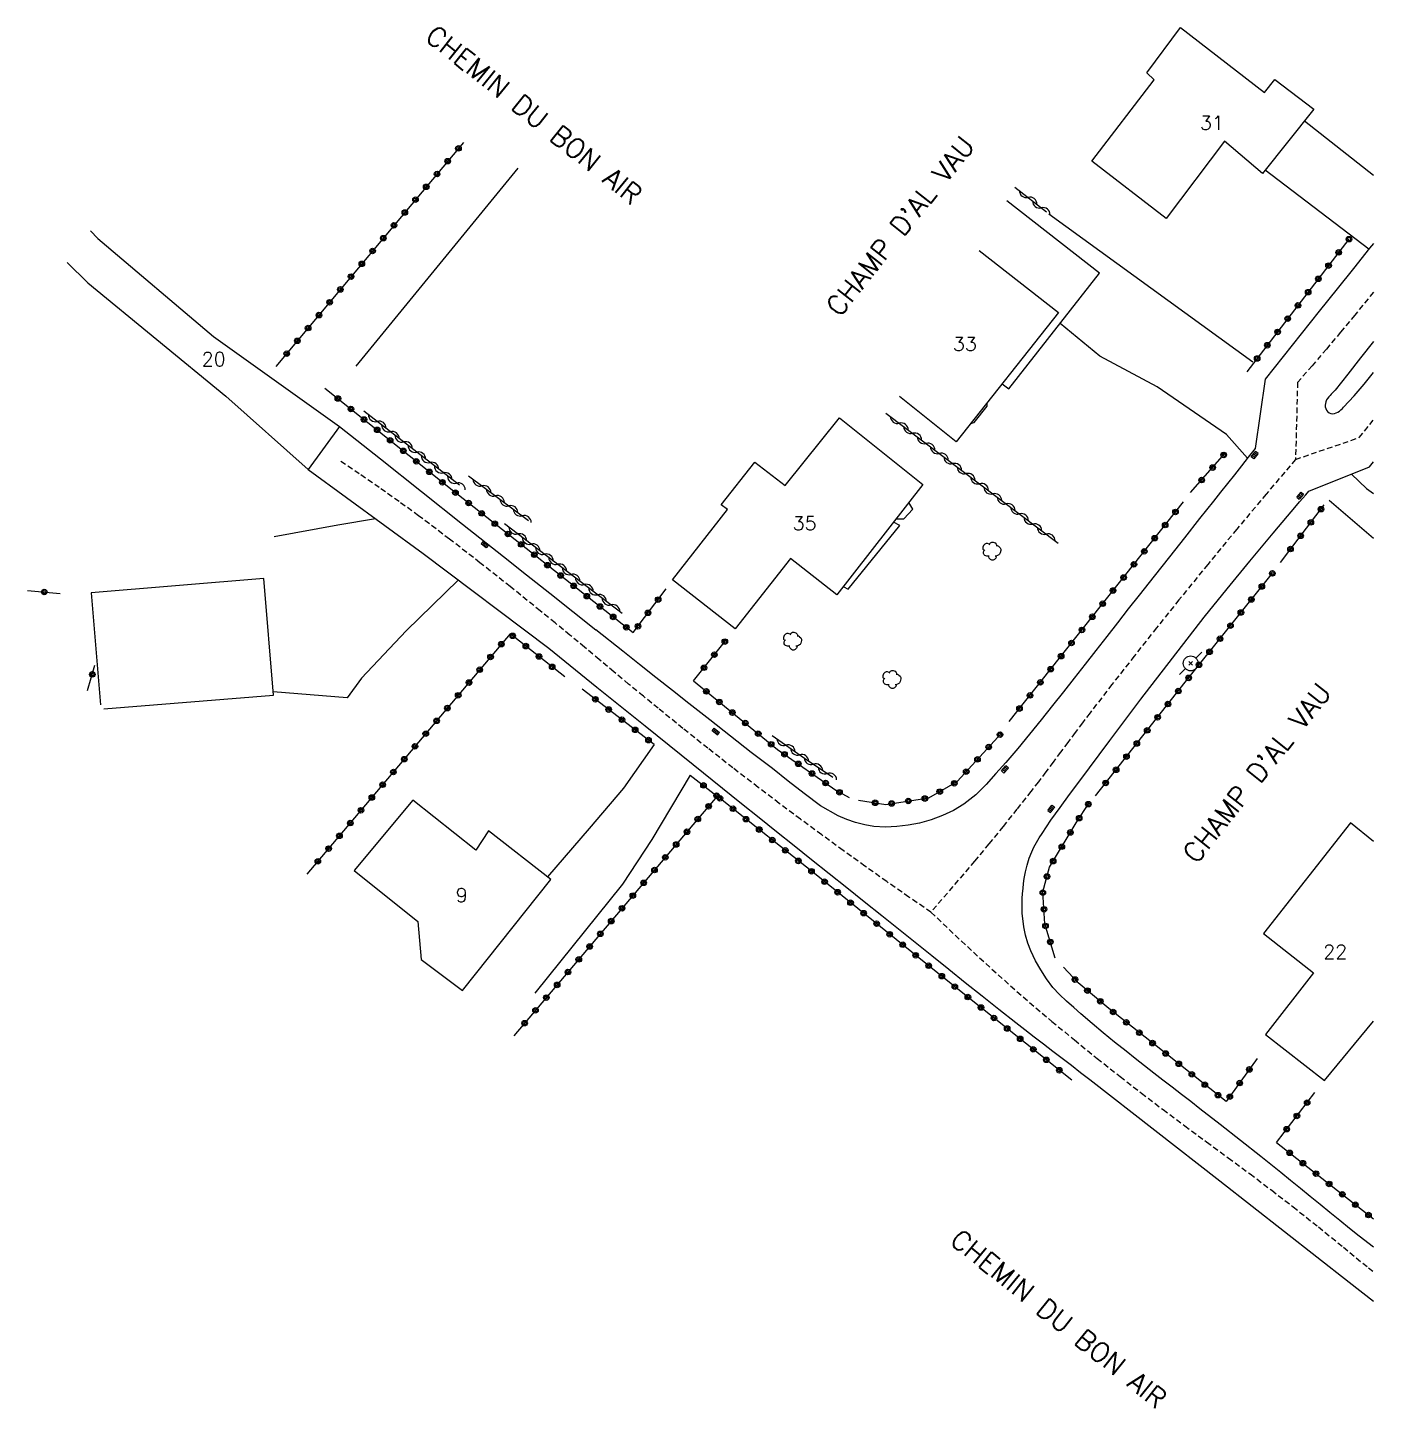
# Model space of a CAD drawing. Header units: millimetres. Extents: x 157000 to 158000, y 155000 to 156000.
# Drawn here: x 157879.3 to 158000, y 155680.4 to 155804.2 of the extents above; entities that cross this region are included whole.
import ezdxf
from ezdxf.enums import TextEntityAlignment as Align

# ---------------------------------------------------------------- set-up
doc = ezdxf.new("R2010")
doc.units = ezdxf.units.MM
doc.linetypes.add('DASHED', pattern=[0.75, 0.5, -0.25])
doc.layers.get('0').update_dxf_attribs({"linetype": 'CONTINUOUS'})
for name, color, linetype in [('W0001', 6, 'DASHED'), ('W0008', 7, 'CONTINUOUS'), ('W0015', 2, 'CONTINUOUS'), ('W0017', 7, 'CONTINUOUS'), ('W0101', 7, 'CONTINUOUS'), ('W0104', 1, 'CONTINUOUS'), ('W0300', 7, 'CONTINUOUS'), ('W0310', 3, 'CONTINUOUS'), ('W0323', 7, 'CONTINUOUS'), ('W0401', 7, 'CONTINUOUS'), ('W0473', 7, 'CONTINUOUS'), ('W0989', 7, 'CONTINUOUS'), ('W0991', 7, 'CONTINUOUS')]:
    doc.layers.add(name, color=color, linetype=linetype)
doc.styles.get("Standard").update_dxf_attribs({"font": 'romans.shx', "width": 0.85})

# ---------------------------------------------------------------- blocks, each defined once
blk = doc.blocks.new('T300')
for p, q in [((-0.8, 0.51), (-0.86, 0.34)), ((-0.86, 0.34), (-0.86, 0.17)), ((-0.86, 0.17), (-0.74, 0.06)), ((-0.69, 0.63), (-0.8, 0.51)), ((-0.8, -0.06), (-0.74, 0.06)), ((-0.74, 0.06), (-0.69, 0.11)), ((-0.57, 0.69), (-0.69, 0.63)), ((-0.46, 0.69), (-0.57, 0.69)), ((-0.29, 0.63), (-0.46, 0.69)), ((-0.29, 0.63), (-0.17, 0.74)), ((-0.23, 0.57), (-0.29, 0.63)), ((-0.17, 0.74), (-0.06, 0.8)), ((-0.06, 0.8), (0.06, 0.8)), ((0.06, 0.8), (0.23, 0.74)), ((0.23, 0.74), (0.34, 0.63)), ((0.34, 0.63), (0.4, 0.51)), ((0.46, 0.46), (0.34, 0.46)), ((0.4, 0.51), (0.4, 0.46)), ((0.57, 0.4), (0.46, 0.46)), ((0.57, 0.4), (0.69, 0.29)), ((0.69, 0.29), (0.74, 0.17)), ((0.74, 0.06), (0.69, -0.17)), ((0.74, 0.17), (0.74, 0.06)), ((-0.8, -0.17), (-0.8, -0.06)), ((-0.8, -0.23), (-0.8, -0.17)), ((-0.74, -0.34), (-0.8, -0.23)), ((-0.69, -0.4), (-0.74, -0.34)), ((-0.51, -0.46), (-0.69, -0.4)), ((-0.4, -0.46), (-0.51, -0.46)), ((-0.4, -0.46), (-0.34, -0.46)), ((-0.34, -0.46), (-0.34, -0.4)), ((-0.34, -0.51), (-0.34, -0.46)), ((-0.29, -0.63), (-0.34, -0.51)), ((-0.17, -0.74), (-0.29, -0.63)), ((-0.06, -0.8), (-0.17, -0.74)), ((0.06, -0.8), (-0.06, -0.8)), ((0.17, -0.74), (0.06, -0.8)), ((0.23, -0.69), (0.17, -0.74)), ((0.29, -0.46), (0.23, -0.46)), ((0.29, -0.63), (0.23, -0.69)), ((0.46, -0.4), (0.29, -0.46)), ((0.34, -0.51), (0.29, -0.63)), ((0.34, -0.51), (0.34, -0.46)), ((0.57, -0.34), (0.46, -0.4)), ((0.63, -0.29), (0.57, -0.34)), ((0.69, -0.17), (0.63, -0.29))]:
    blk.add_line(p, q)
blk = doc.blocks.new('T401')
for p, q in [((-0.3, 0.3), (0, 0.3)), ((-0.3, -0.25), (-0.3, 0.3)), ((-0.3, 0.15), (0, 0.15)), ((-0.3, 0), (0, 0)), ((0, 0.3), (0, -0.25)), ((-0.3, -0.15), (0, -0.15)), ((-0.3, -0.25), (-0.3, -0.3)), ((-0.3, -0.3), (0, -0.3)), ((0, -0.3), (0, -0.25))]:
    blk.add_line(p, q)
blk = doc.blocks.new('T473')
for p, q in [((-0.166667, 0.166667), (0.166667, -0.166667)), ((-0.166667, -0.166667), (0.166667, 0.166667)), ((0.500001, 0.500001), (1.000002, 1.000002)), ((-1.000002, -1.000002), (-0.500001, -0.500001))]:
    blk.add_line(p, q)
blk.add_ellipse((0, 0), major_axis=(0.471405, 0.471405), ratio=1, start_param=5.4977871438, end_param=11.780972451)
blk = doc.blocks.new('t310o')
at = {"color": 0, "linetype": 'Continuous'}
for centre, start, end in [((-0.5, 0.38), 216.8699, 323.1304), ((0.5, -0.37), 36.8699, 143.1303)]:
    blk.add_arc(centre, 0.625, start, end, dxfattribs=at)
blk = doc.blocks.new('t323o')
at = {"color": 0, "linetype": 'Continuous'}
for radius in [0.25, 0.15]:
    blk.add_circle((0, 0), radius, dxfattribs=at)

msp = doc.modelspace()

# ---------------------------------------------------------------- linework, layer by layer
at = {"layer": 'W0001'}
for points in [[(158000, 155780.52), (157998.33, 155778.47), (157997.06, 155776.94), (157995.79, 155775.43), (157994.5, 155773.93), (157993.2, 155772.44), (157993.02, 155765.53)], [(157993.02, 155765.53), (157998.74, 155767.49), (158000, 155769.07)], [(157960.33, 155724.93), (157958.35, 155726.29), (157956.37, 155727.67), (157954.41, 155729.06), (157952.45, 155730.47), (157950.53, 155731.86), (157948.62, 155733.27), (157946.72, 155734.69), (157944.83, 155736.12), (157942.57, 155737.87), (157940.32, 155739.63), (157938.09, 155741.41), (157935.87, 155743.21), (157934.54, 155744.29), (157933.22, 155745.38), (157931.9, 155746.48), (157930.59, 155747.58), (157929.27, 155748.69), (157927.95, 155749.78), (157926.63, 155750.87), (157925.3, 155751.95), (157922.6, 155754.12), (157919.89, 155756.27), (157917.15, 155758.39), (157914.39, 155760.47), (157912.63, 155761.75), (157910.86, 155763), (157909.07, 155764.23), (157907.26, 155765.44)], [(157993.02, 155765.53), (157990.38, 155762.41), (157987.75, 155759.27), (157985.15, 155756.11), (157982.57, 155752.94), (157980.55, 155750.42), (157978.55, 155747.89), (157976.56, 155745.35), (157974.59, 155742.8), (157973.92, 155741.92), (157973.25, 155741.04), (157972.6, 155740.16), (157971.94, 155739.28), (157971.28, 155738.39), (157970.62, 155737.51), (157969.96, 155736.63), (157969.29, 155735.76), (157968.04, 155734.18), (157966.79, 155732.61), (157965.52, 155731.05), (157964.24, 155729.5), (157960.33, 155724.93)], [(157960.33, 155724.93), (157962.5, 155722.86), (157964.69, 155720.83), (157966.91, 155718.82), (157969.16, 155716.84), (157971.16, 155715.14), (157973.19, 155713.47), (157975.23, 155711.82), (157977.29, 155710.19), (157979.21, 155708.7), (157981.14, 155707.23), (157983.09, 155705.78), (157985.04, 155704.34), (157986.99, 155702.9), (157988.94, 155701.46), (157990.88, 155699.99), (157992.8, 155698.51), (157995.07, 155696.71), (157997.31, 155694.89), (157999.55, 155693.05), (158000, 155692.68)]]:
    msp.add_lwpolyline(points, dxfattribs=at)
at = {"layer": 'W0008'}
for points in [[(158000, 155784.89), (157999.66, 155784.47), (157998.21, 155782.65), (157996.75, 155780.84), (157995.14, 155778.82), (157993.52, 155776.79), (157991.91, 155774.77), (157990.29, 155772.74)], [(157990.29, 155772.74), (157989.41, 155766.52)], [(157907.28, 155768.49), (157904.47, 155764.62), (157914.81, 155757.1), (157926.07, 155748.6)], [(157907.28, 155768.49), (157910.96, 155765.57), (157914.64, 155762.65), (157918.32, 155759.73), (157922, 155756.81), (157924.07, 155755.17), (157926.14, 155753.53), (157928.21, 155751.9), (157930.29, 155750.26)], [(157989.41, 155766.52), (157988.78, 155765.74), (157988.16, 155764.95), (157987.54, 155764.16), (157986.91, 155763.38), (157986.29, 155762.59), (157985.67, 155761.8), (157985.05, 155761.01), (157984.42, 155760.23), (157983.06, 155758.51), (157981.71, 155756.79), (157980.35, 155755.07), (157978.99, 155753.35), (157978.02, 155752.12), (157977.05, 155750.88), (157976.09, 155749.64), (157975.12, 155748.4), (157974.15, 155747.16), (157973.18, 155745.92), (157972.21, 155744.69), (157971.22, 155743.46), (157970.2, 155742.17), (157969.17, 155740.88), (157968.12, 155739.61), (157967.03, 155738.36), (157966.16, 155737.38), (157965.29, 155736.38), (157964.34, 155735.44), (157963.29, 155734.61), (157962.35, 155734.05), (157961.36, 155733.59), (157960.34, 155733.22), (157959.29, 155732.92), (157958.28, 155732.72), (157957.27, 155732.6), (157956.24, 155732.56), (157955.22, 155732.62), (157954.39, 155732.75), (157953.57, 155732.96), (157952.78, 155733.24), (157952.01, 155733.57), (157950.43, 155734.48), (157948.95, 155735.56), (157947.53, 155736.69), (157946.11, 155737.8), (157944.22, 155739.24), (157942.35, 155740.7), (157940.49, 155742.17), (157938.63, 155743.63), (157937.14, 155744.8), (157935.66, 155745.97), (157934.18, 155747.15), (157932.7, 155748.33)], [(157999.64, 155764.85), (158000, 155765.3)], [(157994.22, 155762.67), (157999.64, 155764.85)], [(158000, 155694.88), (157998.74, 155695.88), (157997.86, 155696.58), (157996.98, 155697.29), (157996.1, 155698.01), (157995.22, 155698.72), (157994.34, 155699.44), (157993.47, 155700.15), (157992.58, 155700.87), (157991.7, 155701.58), (157989.9, 155703.01), (157988.08, 155704.45), (157986.27, 155705.88), (157984.45, 155707.3), (157983.63, 155707.95), (157982.79, 155708.59), (157981.96, 155709.23), (157981.13, 155709.87), (157980.3, 155710.51), (157979.47, 155711.16), (157978.64, 155711.8), (157977.82, 155712.46), (157976.8, 155713.28), (157975.78, 155714.11), (157974.77, 155714.95), (157973.78, 155715.81), (157973.13, 155716.38), (157972.48, 155716.95), (157971.84, 155717.54), (157971.26, 155718.19), (157970.69, 155718.95), (157970.17, 155719.75), (157969.7, 155720.58), (157969.29, 155721.45), (157969.03, 155722.15), (157968.82, 155722.88), (157968.66, 155723.61), (157968.56, 155724.36), (157968.52, 155724.81), (157968.5, 155725.26), (157968.5, 155725.71), (157968.51, 155726.16), (157968.54, 155726.61), (157968.59, 155727.05), (157968.64, 155727.5), (157968.7, 155727.94), (157968.82, 155728.56), (157968.96, 155729.16), (157969.14, 155729.76), (157969.36, 155730.34), (157969.56, 155730.77), (157969.79, 155731.19), (157970.04, 155731.59), (157970.29, 155732), (157971.08, 155733.17), (157971.9, 155734.33), (157972.74, 155735.47), (157973.59, 155736.6), (157976.36, 155740.33), (157979.15, 155744.04), (157981.98, 155747.72), (157984.84, 155751.37), (157986.88, 155753.91), (157988.93, 155756.42), (157991.01, 155758.91), (157993.11, 155761.4), (157993.38, 155761.72), (157993.66, 155762.04), (157993.94, 155762.36), (157994.22, 155762.67)], [(157932.7, 155748.33), (157930.29, 155750.26)], [(157926.07, 155748.6), (157930.38, 155745.11), (157934.7, 155741.63), (157939.02, 155738.16), (157943.34, 155734.69), (157944.92, 155733.43), (157946.49, 155732.17), (157948.06, 155730.92), (157949.63, 155729.66), (157951.21, 155728.41), (157952.78, 155727.15), (157954.35, 155725.9), (157955.93, 155724.64), (157957.43, 155723.44), (157958.92, 155722.24), (157960.42, 155721.04), (157961.92, 155719.83), (157963.41, 155718.63), (157964.92, 155717.44), (157966.42, 155716.24), (157967.93, 155715.05), (157968.75, 155714.41), (157969.59, 155713.76), (157970.42, 155713.12), (157971.25, 155712.48), (157972.09, 155711.84), (157972.92, 155711.2), (157973.75, 155710.56), (157974.58, 155709.92), (157980.41, 155705.39), (157986.22, 155700.84), (157992.02, 155696.29), (157997.83, 155691.75), (158000, 155690.05)]]:
    msp.add_lwpolyline(points, dxfattribs=at)
at = {"layer": 'W0015'}
msp.add_lwpolyline([(158000, 155776.1), (157998.85, 155774.64), (157997.71, 155773.18), (157996.56, 155771.73), (157996.45, 155771.61), (157996.34, 155771.49), (157996.22, 155771.37), (157996.11, 155771.26), (157996, 155771.13), (157995.9, 155771), (157995.81, 155770.86), (157995.74, 155770.7), (157995.7, 155770.55), (157995.68, 155770.4), (157995.69, 155770.24), (157995.73, 155770.09), (157995.8, 155769.95), (157995.9, 155769.82), (157996.03, 155769.71), (157996.18, 155769.64), (157996.35, 155769.62), (157996.52, 155769.65), (157996.67, 155769.71), (157996.81, 155769.78), (157996.96, 155769.87), (157997.09, 155769.97), (157997.22, 155770.09), (157997.33, 155770.21), (157998.27, 155771.22), (157999.17, 155772.27), (158000, 155773.32)], dxfattribs=at)
at = {"layer": 'W0017'}
for points in [[(157993.82, 155795.9), (158000, 155791.02)], [(157990.3, 155791.49), (157999.6, 155784.4)], [(157884.97, 155786.02), (157885.61, 155785.35), (157896, 155776.56), (157907.28, 155768.49)], [(157882.87, 155783.19), (157884.74, 155781.36), (157897.11, 155771.21), (157904.47, 155764.62)], [(157988.71, 155765.63), (157986.83, 155767.75), (157980.6, 155772.05), (157975.48, 155774.79), (157971.9, 155777.72)], [(157998.05, 155764.21), (157999.38, 155762.92), (158000, 155762.46)], [(157996.03, 155761.87), (158000, 155758.47)], [(157901.44, 155758.63), (157907.14, 155759.65), (157910.52, 155760.22)], [(157917.96, 155754.72), (157913.27, 155750.15), (157909.26, 155745.9), (157907.97, 155744.14), (157901.34, 155744.7)], [(157935.52, 155739.96), (157932.75, 155736.04), (157929.69, 155732.44), (157925.95, 155728.09)], [(157938.74, 155737.22), (157935.29, 155731.45), (157932.67, 155727.44), (157924.8, 155717.66)]]:
    msp.add_lwpolyline(points, dxfattribs=at)
at = {"layer": 'W0101'}
for points in [[(157981.42, 155787.14), (157974.76, 155792.28), (157980.33, 155799.56), (157979.7, 155800.19), (157982.69, 155804.25), (157990.25, 155798.42), (157991.15, 155799.59), (157994.66, 155796.95), (157990.06, 155791.18), (157986.64, 155794.07)], [(157919.52, 155730.5), (157913.88, 155734.97), (157908.61, 155728.67), (157914.33, 155724.09), (157914.62, 155720.68), (157918.33, 155717.92), (157926.24, 155727.87), (157920.64, 155732.22)]]:
    msp.add_lwpolyline(points, close=True, dxfattribs=at)
for points in [[(157964.64, 155784.27), (157971.78, 155778.7)], [(157971.78, 155778.7), (157962.6, 155767.12), (157957.5, 155771.17)], [(157947.73, 155756.63), (157942.77, 155750.34), (157937.14, 155754.72), (157942.08, 155761.03), (157942.08, 155761.03), (157941.52, 155761.47), (157944.53, 155765.27), (157947.25, 155763.2), (157952.14, 155769.26), (157959.59, 155763.27), (157951.89, 155753.39), (157947.73, 155756.63)], [(158000, 155731.27), (157997.95, 155732.93), (157990.16, 155723.02), (157994.63, 155719.49), (157994.63, 155719.49), (157990.33, 155713.95), (157995.63, 155709.84), (158000, 155715.15)]]:
    msp.add_lwpolyline(points, dxfattribs=at)
at = {"layer": 'W0104'}
for points in [[(157966.71, 155772.31), (157967.31, 155771.87), (157975.44, 155782.22), (157967.12, 155788.73)], [(157963.88, 155768.74), (157964.21, 155768.84), (157965.37, 155770.29), (157965.36, 155770.6)], [(157957.19, 155760.2), (157957.9, 155760.19), (157958.7, 155761.07), (157958.34, 155761.67)], [(157952.47, 155754.13), (157952.92, 155753.89), (157957.54, 155759.61), (157956.96, 155759.89)], [(157900.51, 155754.85), (157885.02, 155753.57), (157885.85, 155743.52)], [(157886.17, 155743.15), (157901.37, 155744.4), (157900.51, 155754.85)]]:
    msp.add_lwpolyline(points, dxfattribs=at)
at = {"layer": 'W0300'}
for points in [[(157923.29, 155791.65), (157908.76, 155773.9)], [(157970.89, 155787.54), (157989.2, 155774.27)]]:
    msp.add_lwpolyline(points, dxfattribs=at)
at = {"layer": 'W0310'}
for points in [[(157967.86, 155789.94), (157970.68, 155787.72)], [(157918.04, 155763.22), (157909.49, 155769.86)], [(157956.29, 155769.67), (157971.73, 155758.02)], [(157918.87, 155764.05), (157924.24, 155760.05)], [(157932.65, 155751.71), (157922.09, 155759.76)], [(157946.1, 155740.77), (157948.98, 155738.74), (157951.53, 155737.03)]]:
    msp.add_lwpolyline(points, dxfattribs=at)
at = {"layer": 'W0323'}
for points in [[(157918.41, 155793.95), (157901.59, 155773.86)], [(157997.81, 155785.28), (157988.66, 155773.39)], [(157905.98, 155771.93), (157917.39, 155762.79), (157933.62, 155750), (157936.59, 155753.91)], [(157983.6, 155762.55), (157986.69, 155766.05)], [(157967.34, 155742.02), (157982.97, 155761.72)], [(157991.67, 155756.29), (157995.6, 155761.47)], [(157975.07, 155735.35), (157983.13, 155745.55), (157990.95, 155755.33)], [(157879.33, 155753.77), (157882.24, 155753.52)], [(157927.5, 155746.04), (157922.59, 155749.89), (157904.38, 155728.34)], [(157939.03, 155745.68), (157942.02, 155749.41)], [(157884.71, 155744.81), (157885.37, 155747.09)], [(157939.03, 155745.68), (157946.58, 155739.52), (157951.81, 155735.86), (157952.99, 155735.2)], [(157935.52, 155739.96), (157929.05, 155744.93)], [(157953.84, 155734.96), (157956.27, 155734.6), (157960.15, 155735.17), (157962.69, 155736.65), (157966.68, 155741.02)], [(157938.74, 155737.22), (157941.16, 155735.33)], [(157972.95, 155709.87), (157960.65, 155719.71), (157950.33, 155728.03), (157941.16, 155735.33), (157922.92, 155713.84)], [(157971.46, 155720.82), (157970.55, 155723.89), (157970.36, 155726.75), (157970.96, 155728.96), (157973.34, 155732.93), (157974.51, 155734.73)], [(157989.58, 155711.8), (157986.8, 155707.94), (157981.08, 155712.5), (157976.27, 155716.3), (157973.53, 155718.59), (157972.21, 155719.99)], [(157991.32, 155704.28), (157994.74, 155708.75)], [(157991.32, 155704.28), (158000, 155697.42)]]:
    msp.add_lwpolyline(points, dxfattribs=at)

# ---------------------------------------------------------------- block references
at = {"layer": 'W0300'}
for p in [(157965.85, 155757.31), (157947.98, 155749.23), (157956.88, 155745.79)]:
    msp.add_blockref('T300', p, dxfattribs=at)
at = {"layer": 'W0310'}
for p, rotation in [((157969.04, 155789.02), 321.8656073381608), ((157970.22, 155788.09), 321.8656073381608), ((157910.68, 155768.94), 142.1088090657473), ((157957.49, 155768.77), 322.9607501183721), ((157911.86, 155768.02), 142.1088090657473), ((157913.05, 155767.1), 142.1088090657473), ((157958.69, 155767.87), 322.9607501183721), ((157959.89, 155766.96), 322.9607501183721), ((157914.23, 155766.18), 142.1088090657473), ((157961.08, 155766.06), 322.9607501183721), ((157915.41, 155765.26), 142.1088090657473), ((157962.28, 155765.15), 322.9607501183721), ((157916.6, 155764.33), 142.1088090657473), ((157917.78, 155763.41), 142.1088090657473), ((157963.48, 155764.25), 322.9607501183721), ((157964.68, 155763.35), 322.9607501183721), ((157920.07, 155763.15), 323.354775244526), ((157921.27, 155762.26), 323.354775244526), ((157965.87, 155762.44), 322.9607501183721), ((157922.48, 155761.36), 323.354775244526), ((157967.07, 155761.54), 322.9607501183721), ((157923.68, 155760.47), 323.354775244526), ((157968.27, 155760.64), 322.9607501183721), ((157969.46, 155759.73), 322.9607501183721), ((157923.28, 155758.85), 142.705220797641), ((157970.66, 155758.83), 322.9607501183721), ((157924.48, 155757.94), 142.705220797641), ((157925.67, 155757.03), 142.705220797641), ((157926.86, 155756.13), 142.705220797641), ((157928.06, 155755.22), 142.705220797641), ((157929.25, 155754.31), 142.705220797641), ((157930.44, 155753.4), 142.705220797641), ((157931.64, 155752.49), 142.705220797641), ((157947.33, 155739.9), 324.7125330220891), ((157948.55, 155739.04), 324.7125330220891), ((157949.79, 155738.19), 326.1810582436195), ((157951.04, 155737.36), 326.1810582436195)]:
    msp.add_blockref('t310o', p, dxfattribs=dict(at, rotation=rotation))
at = {"layer": 'W0323'}
for p, rotation in [((157917.96, 155793.42), 230.0719942326123), ((157917, 155792.27), 230.0719942326123), ((157916.04, 155791.12), 230.0719942326123), ((157915.07, 155789.97), 230.0719942326123), ((157914.11, 155788.82), 230.0719942326123), ((157913.15, 155787.67), 230.0719942326123), ((157912.18, 155786.52), 230.0719942326123), ((157911.22, 155785.37), 230.0719942326123), ((157997.81, 155785.28), 232.4293545068201), ((157910.26, 155784.22), 230.0719942326123), ((157996.89, 155784.09), 232.4293545068201), ((157909.3, 155783.07), 230.0719942326123), ((157995.98, 155782.91), 232.4293545068201), ((157908.33, 155781.92), 230.0719942326123), ((157995.07, 155781.72), 232.4293545068201), ((157907.37, 155780.77), 230.0719942326123), ((157994.15, 155780.53), 232.4293545068201), ((157906.41, 155779.62), 230.0719942326123), ((157993.24, 155779.34), 232.4293545068201), ((157904.48, 155777.31), 230.0719942326123), ((157905.45, 155778.47), 230.0719942326123), ((157992.32, 155778.15), 232.4293545068201), ((157903.52, 155776.16), 230.0719942326123), ((157991.41, 155776.96), 232.4293545068201), ((157902.56, 155775.01), 230.0719942326123), ((157990.49, 155775.77), 232.4293545068201), ((157989.58, 155774.58), 232.4293545068201), ((157907.15, 155770.99), 321.2800934087556), ((157908.32, 155770.05), 321.2800934087556), ((157909.49, 155769.11), 321.2800934087556), ((157910.67, 155768.18), 321.2800934087556), ((157911.84, 155767.24), 321.2800934087556), ((157913.01, 155766.3), 321.2800934087556), ((157914.18, 155765.36), 321.2800934087556), ((157986.58, 155765.93), 48.5589445192586), ((157915.35, 155764.42), 321.2800934087556), ((157985.59, 155764.8), 48.5589445192586), ((157916.52, 155763.48), 321.2800934087556), ((157917.69, 155762.55), 321.7694552415346), ((157984.6, 155763.68), 48.5589445192586), ((157918.87, 155761.62), 321.7694552415346), ((157920.05, 155760.69), 321.7694552415346), ((157982.26, 155760.82), 51.57051357032397), ((157995.3, 155761.07), 52.76202353273012), ((157921.22, 155759.76), 321.7694552415346), ((157922.4, 155758.84), 321.7694552415346), ((157981.33, 155759.64), 51.57051357032397), ((157994.39, 155759.88), 52.76202353273012), ((157923.58, 155757.91), 321.7694552415346), ((157980.39, 155758.47), 51.57051357032397), ((157993.48, 155758.68), 52.76202353273012), ((157924.76, 155756.98), 321.7694552415346), ((157979.46, 155757.29), 51.57051357032397), ((157992.57, 155757.49), 52.76202353273012), ((157925.94, 155756.05), 321.7694552415346), ((157927.12, 155755.12), 321.7694552415346), ((157978.53, 155756.12), 51.57051357032397), ((157990.94, 155755.31), 51.32855881698956), ((157928.29, 155754.19), 321.7694552415346), ((157977.6, 155754.94), 51.57051357032397), ((157990, 155754.14), 51.32855881698956), ((157880.82, 155753.64), 355.0901849427658), ((157929.47, 155753.27), 321.7694552415346), ((157935.87, 155752.96), 52.74116655350146), ((157975.73, 155752.59), 51.57051357032397), ((157976.66, 155753.77), 51.57051357032397), ((157989.06, 155752.97), 51.32855881698956), ((157930.65, 155752.34), 321.7694552415346), ((157931.83, 155751.41), 321.7694552415346), ((157934.96, 155751.77), 52.74116655350146), ((157974.8, 155751.42), 51.57051357032397), ((157988.12, 155751.8), 51.32855881698956), ((157933.01, 155750.48), 321.7694552415346), ((157934.06, 155750.57), 52.74116655350146), ((157973.87, 155750.24), 51.57051357032397), ((157987.19, 155750.62), 51.32855881698956), ((157921.81, 155748.96), 229.7965964317659), ((157922.82, 155749.71), 141.917599104831), ((157941.85, 155749.19), 51.19846199680983), ((157972.93, 155749.07), 51.57051357032397), ((157986.25, 155749.45), 51.32855881698956), ((157920.84, 155747.82), 229.7965964317659), ((157924, 155748.79), 141.917599104831), ((157925.18, 155747.86), 141.917599104831), ((157940.91, 155748.02), 51.19846199680983), ((157972, 155747.89), 51.57051357032397), ((157985.31, 155748.28), 51.32855881698956), ((157919.87, 155746.67), 229.7965964317659), ((157926.36, 155746.93), 141.917599104831), ((157939.97, 155746.85), 51.19846199680983), ((157971.07, 155746.72), 51.57051357032397), ((157984.37, 155747.11), 51.32855881698956), ((157885.13, 155746.25), 73.91767998719595), ((157918.91, 155745.52), 229.7965964317659), ((157970.14, 155745.54), 51.57051357032397), ((157983.44, 155745.94), 51.32855881698956), ((157917.94, 155744.38), 229.7965964317659), ((157930.24, 155744.02), 142.4799014240102), ((157940.19, 155744.73), 320.7905465046931), ((157969.21, 155744.37), 51.57051357032397), ((157982.51, 155744.76), 51.70342673629354), ((157916.97, 155743.23), 229.7965964317659), ((157931.43, 155743.1), 142.4799014240102), ((157941.35, 155743.78), 320.7905465046931), ((157942.52, 155742.83), 320.7905465046931), ((157968.27, 155743.19), 51.57051357032397), ((157981.58, 155743.59), 51.70342673629354), ((157916, 155742.09), 229.7965964317659), ((157932.62, 155742.19), 142.4799014240102), ((157943.68, 155741.89), 320.7905465046931), ((157980.65, 155742.41), 51.70342673629354), ((157915.03, 155740.94), 229.7965964317659), ((157933.81, 155741.28), 142.4799014240102), ((157935, 155740.36), 142.4799014240102), ((157944.84, 155740.94), 320.7905465046931), ((157966.52, 155740.85), 47.60555977106682), ((157979.72, 155741.23), 51.70342673629354), ((157914.06, 155739.8), 229.7965964317659), ((157946, 155739.99), 320.7905465046931), ((157947.2, 155739.09), 324.999672626965), ((157965.51, 155739.74), 47.60555977106682), ((157978.79, 155740.06), 51.70342673629354), ((157913.1, 155738.65), 229.7965964317659), ((157948.43, 155738.23), 324.999672626965), ((157964.5, 155738.63), 47.60555977106682), ((157976.93, 155737.7), 51.70342673629354), ((157977.86, 155738.88), 51.70342673629354), ((157912.13, 155737.5), 229.7965964317659), ((157949.66, 155737.37), 324.999672626965), ((157950.88, 155736.51), 324.999672626965), ((157962.42, 155736.49), 30.21481811198154), ((157963.49, 155737.53), 47.60555977106682), ((157976, 155736.52), 51.70342673629354), ((157910.19, 155735.21), 229.7965964317659), ((157911.16, 155736.36), 229.7965964317659), ((157939.93, 155736.3), 322.0518690351636), ((157941.11, 155735.38), 322.0518690351636), ((157952.13, 155735.68), 331.0779978073384), ((157961.12, 155735.74), 30.21481811198154), ((157909.22, 155734.07), 229.7965964317659), ((157940.39, 155734.43), 229.682082316941), ((157941.41, 155735.14), 141.4521329967157), ((157942.58, 155734.21), 141.4521329967157), ((157955.33, 155734.74), 351.6985453891966), ((157956.81, 155734.68), 8.34728716467875), ((157958.3, 155734.9), 8.34728716467875), ((157959.78, 155735.12), 8.34728716467875), ((157974.44, 155734.62), 57.02928667419327), ((157908.26, 155732.92), 229.7965964317659), ((157939.42, 155733.28), 229.682082316941), ((157943.75, 155733.27), 141.4521329967157), ((157973.62, 155733.36), 57.02928667419327), ((157907.29, 155731.78), 229.7965964317659), ((157938.45, 155732.14), 229.682082316941), ((157944.93, 155732.34), 141.4521329967157), ((157972.83, 155732.08), 58.96036858190565), ((157906.32, 155730.63), 229.7965964317659), ((157937.48, 155731), 229.682082316941), ((157946.1, 155731.4), 141.4521329967157), ((157947.27, 155730.47), 141.4521329967157), ((157972.06, 155730.8), 58.96036858190565), ((157905.35, 155729.49), 229.7965964317659), ((157936.51, 155729.85), 229.682082316941), ((157948.44, 155729.53), 141.4521329967157), ((157971.29, 155729.51), 58.96036858190565), ((157935.54, 155728.71), 229.682082316941), ((157949.62, 155728.6), 141.4521329967157), ((157970.73, 155728.13), 74.85753130484252), ((157934.57, 155727.56), 229.682082316941), ((157950.79, 155727.66), 141.1191609868766), ((157951.96, 155726.72), 141.1191609868766), ((157970.36, 155726.68), 93.73623570750941), ((157933.6, 155726.42), 229.682082316941), ((157953.12, 155725.78), 141.1191609868766), ((157931.66, 155724.13), 229.682082316941), ((157932.63, 155725.28), 229.682082316941), ((157954.29, 155724.84), 141.1191609868766), ((157970.46, 155725.19), 93.73623570750941), ((157930.69, 155722.99), 229.682082316941), ((157955.46, 155723.9), 141.1191609868766), ((157956.63, 155722.95), 141.1191609868766), ((157970.6, 155723.7), 106.6688873350945), ((157929.72, 155721.85), 229.682082316941), ((157957.8, 155722.01), 141.1191609868766), ((157971.03, 155722.26), 106.6688873350945), ((157928.75, 155720.7), 229.682082316941), ((157958.96, 155721.07), 141.1191609868766), ((157927.78, 155719.56), 229.682082316941), ((157960.13, 155720.13), 141.1191609868766), ((157961.3, 155719.19), 141.3316126056767), ((157926.81, 155718.41), 229.682082316941), ((157962.47, 155718.25), 141.3316126056767), ((157973.24, 155718.89), 133.2878555483396), ((157974.36, 155717.9), 140.1354930939692), ((157925.84, 155717.27), 229.682082316941), ((157963.64, 155717.32), 141.3316126056767), ((157975.51, 155716.94), 140.1354930939692), ((157924.87, 155716.13), 229.682082316941), ((157964.81, 155716.38), 141.3316126056767), ((157965.98, 155715.44), 141.3316126056767), ((157976.67, 155715.98), 141.6825246978425), ((157923.89, 155714.98), 229.682082316941), ((157967.16, 155714.5), 141.3316126056767), ((157977.85, 155715.05), 141.6825246978425), ((157968.33, 155713.57), 141.3316126056767), ((157979.02, 155714.12), 141.6825246978425), ((157980.2, 155713.19), 141.6825246978425), ((157969.5, 155712.63), 141.3316126056767), ((157970.67, 155711.69), 141.3316126056767), ((157981.38, 155712.26), 141.4348337194394), ((157971.84, 155710.76), 141.3316126056767), ((157982.55, 155711.33), 141.4348337194394), ((157988.88, 155710.83), 234.2907630508803), ((157983.72, 155710.39), 141.4348337194394), ((157984.89, 155709.46), 141.4348337194394), ((157988.01, 155709.61), 234.2907630508803), ((157986.07, 155708.52), 141.4348337194394), ((157987.13, 155708.39), 234.2907630508803), ((157994.06, 155707.85), 52.60942097689124), ((157993.14, 155706.66), 52.60942097689124), ((157992.23, 155705.47), 52.60942097689124), ((157992.5, 155703.35), 321.7001280144715), ((157993.68, 155702.42), 321.7001280144715), ((157994.85, 155701.49), 321.7001280144715), ((157996.03, 155700.56), 321.7001280144715), ((157997.21, 155699.63), 321.7001280144715), ((157998.39, 155698.7), 321.7001280144715), ((157999.56, 155697.77), 321.7001280144715)]:
    msp.add_blockref('t323o', p, dxfattribs=dict(at, rotation=rotation))
at = {"layer": 'W0401'}
for p, rotation in [((157989.24, 155766.01), 141.5833910986319), ((157993.55, 155762.18), 318.9128536138157), ((157920.22, 155757.78), 231.6147646619679), ((157941.13, 155741.24), 51.64684788173227), ((157966.85, 155737.83), 138.4849987250606), ((157971.23, 155734.12), 324.2689752628184)]:
    msp.add_blockref('T401', p, dxfattribs=dict(at, rotation=rotation))
at = {"layer": 'W0473'}
msp.add_blockref('T473', (157983.62, 155747.24), dxfattribs=at)

# ---------------------------------------------------------------- texts
at = {"layer": 'W0989'}
for s, rotation, p in [('CHEMIN DU BON AIR', 321.2262, (157914.85, 155803.23)), ("CHAMP D'AL VAU", 51.5943, (157952.16, 155778.22)), ("CHAMP D'AL VAU", 51.5943, (157984.14, 155729.18)), ('CHEMIN DU BON AIR', 321.2262, (157961.9, 155695.28))]:
    msp.add_text(s, height=1.75, rotation=rotation, dxfattribs=at).set_placement(p)
at = {"layer": 'W0991'}
for s, p in [('31', (157985.52, 155795.7)), ('33', (157963.37, 155775.88)), ('20', (157896.01, 155774.53)), ('35', (157949, 155759.8)), ('9', (157918.25, 155726.45)), ('22', (157996.58, 155721.38))]:
    msp.add_text(s, height=1.25, dxfattribs=at).set_placement(p, align=Align.MIDDLE_CENTER)

doc.saveas('drawing.dxf')
